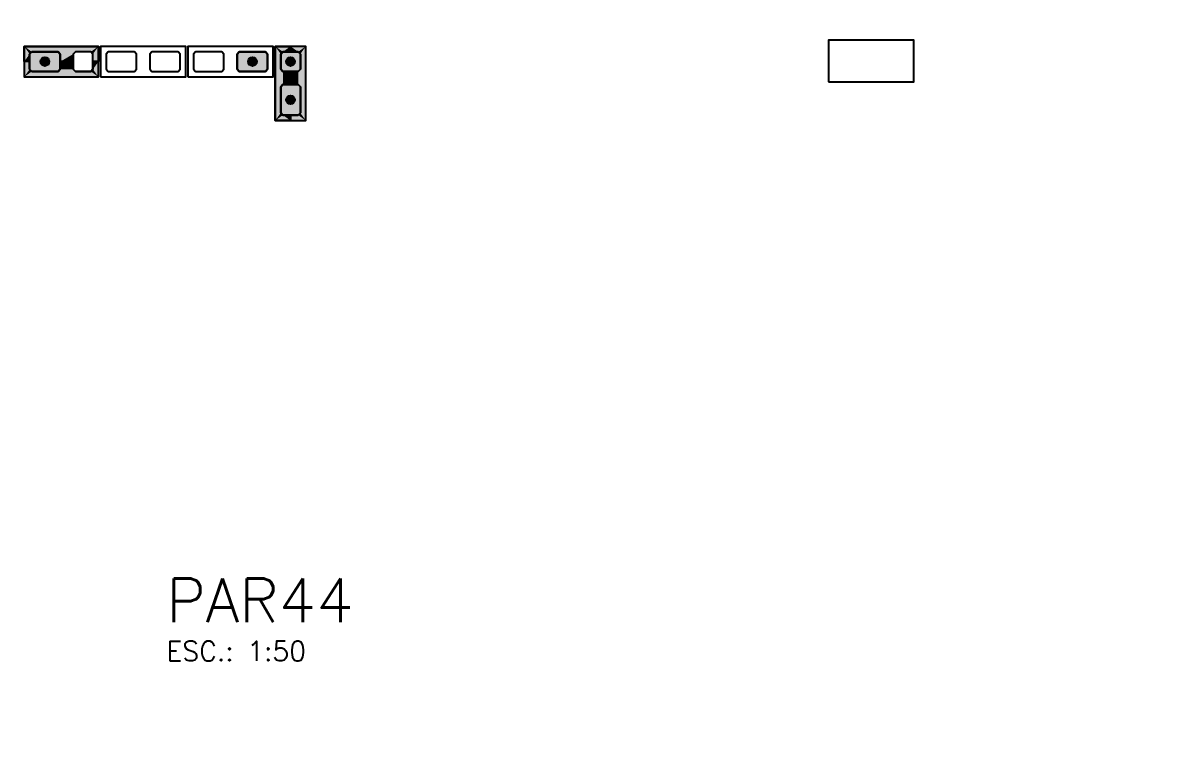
# Model space of a CAD drawing. Extents: x -1.9 to 86, y -1.6 to 60.9.
# Drawn here: x 26.21 to 36.79, y 23.42 to 30.02 of the extents above; entities that cross this region are included whole.
import ezdxf

# ---------------------------------------------------------------- set-up
doc = ezdxf.new("R2010")
doc.units = 0
doc.header["$MEASUREMENT"] = 0
for name, color, linetype in [('PENA_01', 1, 'CONTINUOUS'), ('PENA_02', 2, 'CONTINUOUS'), ('PENA_03', 3, 'CONTINUOUS'), ('PENA_06', 6, 'CONTINUOUS'), ('PENA_11', 252, 'CONTINUOUS'), ('PENA_21', 100, 'CONTINUOUS')]:
    doc.layers.add(name, color=color, linetype=linetype)
doc.styles.get("Standard").update_dxf_attribs({"font": 'ROMANS.SHX'})

msp = doc.modelspace()

# ---------------------------------------------------------------- linework, layer by layer
at = {"layer": 'PENA_01', "linetype": 'Continuous'}
for points in [[(26.530169, 29.754476), (26.290169, 29.754476), (26.270169, 29.734476), (26.270169, 29.594476), (26.290169, 29.574476), (26.530169, 29.574476), (26.550169, 29.594476), (26.550169, 29.734476), (26.530169, 29.754476)], [(26.830169, 29.754476), (26.690169, 29.754476), (26.670169, 29.734476), (26.670169, 29.594476), (26.690169, 29.574476), (26.830169, 29.574476), (26.850169, 29.594476), (26.850169, 29.734476), (26.830169, 29.754476)], [(26.970169, 29.594476), (26.990169, 29.574476), (27.230169, 29.574476), (27.250169, 29.594476), (27.250169, 29.734476), (27.230169, 29.754476), (26.990169, 29.754476), (26.970169, 29.734476), (26.970169, 29.594476)], [(27.370169, 29.594476), (27.390169, 29.574476), (27.630169, 29.574476), (27.650169, 29.594476), (27.650169, 29.734476), (27.630169, 29.754476), (27.390169, 29.754476), (27.370169, 29.734476), (27.370169, 29.594476)], [(27.770169, 29.594476), (27.790169, 29.574476), (28.030169, 29.574476), (28.050169, 29.594476), (28.050169, 29.734476), (28.030169, 29.754476), (27.790169, 29.754476), (27.770169, 29.734476), (27.770169, 29.594476)], [(28.170169, 29.594476), (28.190169, 29.574476), (28.430169, 29.574476), (28.450169, 29.594476), (28.450169, 29.734476), (28.430169, 29.754476), (28.190169, 29.754476), (28.170169, 29.734476), (28.170169, 29.594476)], [(28.569646, 29.734476), (28.569646, 29.594476), (28.589646, 29.574476), (28.729646, 29.574476), (28.749646, 29.594476), (28.749646, 29.734476), (28.729646, 29.754476), (28.589646, 29.754476), (28.569646, 29.734476)], [(28.569646, 29.434476), (28.569646, 29.194476), (28.589646, 29.174476), (28.729646, 29.174476), (28.749646, 29.194476), (28.749646, 29.434476), (28.729646, 29.454476), (28.589646, 29.454476), (28.569646, 29.434476)]]:
    msp.add_lwpolyline(points, dxfattribs=at)
at = {"layer": 'PENA_02', "linetype": 'Continuous'}
for points in [[(33.587319, 29.479976), (34.367319, 29.479976), (34.367319, 29.859976), (33.587319, 29.859976), (33.587319, 29.479976)], [(26.900169, 29.804476), (26.220169, 29.804476), (26.220169, 29.524476), (26.900169, 29.524476), (26.900169, 29.804476)], [(26.920169, 29.524476), (27.700169, 29.524476), (27.700169, 29.804476), (26.920169, 29.804476), (26.920169, 29.524476)], [(27.720169, 29.524476), (28.500169, 29.524476), (28.500169, 29.804476), (27.720169, 29.804476), (27.720169, 29.524476)], [(28.519646, 29.804476), (28.519646, 29.124476), (28.799646, 29.124476), (28.799646, 29.804476), (28.519646, 29.804476)]]:
    msp.add_lwpolyline(points, dxfattribs=at)
at = {"layer": 'PENA_03', "linetype": 'Continuous'}
for points in [[(26.550169, 29.594476), (26.530169, 29.574476), (26.290169, 29.574476), (26.270169, 29.594476), (26.270169, 29.734476), (26.290169, 29.754476), (26.530169, 29.754476), (26.550169, 29.734476), (26.550169, 29.594476)], [(28.450169, 29.594476), (28.430169, 29.574476), (28.190169, 29.574476), (28.170169, 29.594476), (28.170169, 29.734476), (28.190169, 29.754476), (28.430169, 29.754476), (28.450169, 29.734476), (28.450169, 29.594476)], [(28.749646, 29.594476), (28.729646, 29.574476), (28.589646, 29.574476), (28.569646, 29.594476), (28.569646, 29.734476), (28.589646, 29.754476), (28.729646, 29.754476), (28.749646, 29.734476), (28.749646, 29.594476)], [(28.589646, 29.174476), (28.569646, 29.194476), (28.569646, 29.434476), (28.589646, 29.454476), (28.729646, 29.454476), (28.749646, 29.434476), (28.749646, 29.194476), (28.729646, 29.174476), (28.589646, 29.174476)]]:
    msp.add_lwpolyline(points, dxfattribs=at)
for centre in [(26.410169, 29.664476), (28.310169, 29.664476), (28.659646, 29.664476), (28.659646, 29.314476)]:
    msp.add_circle(centre, 0.04, dxfattribs=at)
for points in [[(26.450169, 29.664476), (26.390169, 29.699117), (26.372581, 29.678157)], [(26.450169, 29.664476), (26.372581, 29.678157), (26.372581, 29.650796)], [(26.450169, 29.664476), (26.372581, 29.650796), (26.390169, 29.629835)], [(26.450169, 29.664476), (26.417115, 29.703869), (26.390169, 29.699117)], [(26.450169, 29.664476), (26.390169, 29.629835), (26.417115, 29.625084)], [(26.450169, 29.664476), (26.440811, 29.690188), (26.417115, 29.703869)], [(26.450169, 29.664476), (26.417115, 29.625084), (26.440811, 29.638765)], [(26.450169, 29.664476), (26.440811, 29.638765), (26.450169, 29.664476)], [(28.350169, 29.664476), (28.290169, 29.699117), (28.272581, 29.678157)], [(28.350169, 29.664476), (28.272581, 29.678157), (28.272581, 29.650796)], [(28.350169, 29.664476), (28.272581, 29.650796), (28.290169, 29.629835)], [(28.350169, 29.664476), (28.317115, 29.703869), (28.290169, 29.699117)], [(28.350169, 29.664476), (28.290169, 29.629835), (28.317115, 29.625084)], [(28.350169, 29.664476), (28.340811, 29.690188), (28.317115, 29.703869)], [(28.350169, 29.664476), (28.317115, 29.625084), (28.340811, 29.638765)], [(28.350169, 29.664476), (28.340811, 29.638765), (28.350169, 29.664476)], [(28.699646, 29.664476), (28.639646, 29.699117), (28.622058, 29.678157)], [(28.699646, 29.664476), (28.622058, 29.678157), (28.622058, 29.650796)], [(28.699646, 29.664476), (28.622058, 29.650796), (28.639646, 29.629835)], [(28.699646, 29.664476), (28.666592, 29.703869), (28.639646, 29.699117)], [(28.699646, 29.664476), (28.639646, 29.629835), (28.666592, 29.625084)], [(28.699646, 29.664476), (28.690288, 29.690188), (28.666592, 29.703869)], [(28.699646, 29.664476), (28.666592, 29.625084), (28.690288, 29.638765)], [(28.699646, 29.664476), (28.690288, 29.638765), (28.699646, 29.664476)], [(28.699646, 29.314476), (28.639646, 29.349117), (28.622058, 29.328157)], [(28.699646, 29.314476), (28.622058, 29.328157), (28.622058, 29.300796)], [(28.699646, 29.314476), (28.622058, 29.300796), (28.639646, 29.279835)], [(28.699646, 29.314476), (28.666592, 29.353869), (28.639646, 29.349117)], [(28.699646, 29.314476), (28.639646, 29.279835), (28.666592, 29.275084)], [(28.699646, 29.314476), (28.690288, 29.340188), (28.666592, 29.353869)], [(28.699646, 29.314476), (28.666592, 29.275084), (28.690288, 29.288765)], [(28.699646, 29.314476), (28.690288, 29.288765), (28.699646, 29.314476)]]:
    msp.add_solid(points, dxfattribs=at)
at = {"layer": 'PENA_11', "linetype": 'Continuous'}
for points in [[(26.550169, 29.594476), (26.270169, 29.734476), (26.290169, 29.754476)], [(26.550169, 29.594476), (26.270169, 29.594476), (26.270169, 29.734476)], [(26.550169, 29.594476), (26.290169, 29.754476), (26.530169, 29.754476)], [(26.550169, 29.594476), (26.530169, 29.754476), (26.550169, 29.734476)], [(26.550169, 29.594476), (26.550169, 29.734476), (26.550169, 29.594476)], [(28.450169, 29.594476), (28.170169, 29.734476), (28.190169, 29.754476)], [(28.450169, 29.594476), (28.170169, 29.594476), (28.170169, 29.734476)], [(28.450169, 29.594476), (28.190169, 29.754476), (28.430169, 29.754476)], [(28.450169, 29.594476), (28.430169, 29.754476), (28.450169, 29.734476)], [(28.450169, 29.594476), (28.450169, 29.734476), (28.450169, 29.594476)], [(28.749646, 29.594476), (28.569646, 29.734476), (28.589646, 29.754476)], [(28.749646, 29.594476), (28.569646, 29.594476), (28.569646, 29.734476)], [(28.749646, 29.594476), (28.589646, 29.754476), (28.729646, 29.754476)], [(28.749646, 29.594476), (28.729646, 29.754476), (28.749646, 29.734476)], [(28.749646, 29.594476), (28.749646, 29.734476), (28.749646, 29.594476)], [(26.550169, 29.594476), (26.290169, 29.574476), (26.270169, 29.594476)], [(26.550169, 29.594476), (26.530169, 29.574476), (26.290169, 29.574476)], [(28.450169, 29.594476), (28.190169, 29.574476), (28.170169, 29.594476)], [(28.450169, 29.594476), (28.430169, 29.574476), (28.190169, 29.574476)], [(28.749646, 29.594476), (28.589646, 29.574476), (28.569646, 29.594476)], [(28.749646, 29.594476), (28.729646, 29.574476), (28.589646, 29.574476)], [(28.589646, 29.174476), (28.569646, 29.434476), (28.589646, 29.454476)], [(28.589646, 29.174476), (28.569646, 29.194476), (28.569646, 29.434476)], [(28.589646, 29.174476), (28.589646, 29.454476), (28.729646, 29.454476)], [(28.589646, 29.174476), (28.729646, 29.454476), (28.749646, 29.434476)], [(28.589646, 29.174476), (28.749646, 29.434476), (28.749646, 29.194476)], [(28.589646, 29.174476), (28.749646, 29.194476), (28.729646, 29.174476)], [(28.589646, 29.174476), (28.729646, 29.174476), (28.589646, 29.174476)]]:
    msp.add_solid(points, dxfattribs=at)
at = {"layer": 'PENA_21', "linetype": 'Continuous'}
for points in [[(26.900169, 29.664476), (26.850169, 29.664476), (26.850169, 29.734476), (26.830169, 29.754476), (26.690169, 29.754476), (26.670169, 29.734476), (26.670169, 29.664476), (26.550169, 29.664476), (26.550169, 29.734476), (26.530169, 29.754476), (26.290169, 29.754476), (26.270169, 29.734476), (26.270169, 29.664476), (26.220169, 29.664476), (26.220169, 29.804476), (26.900169, 29.804476), (26.900169, 29.664476)], [(28.659646, 29.804476), (28.659646, 29.754476), (28.589646, 29.754476), (28.569646, 29.734476), (28.569646, 29.594476), (28.589646, 29.574476), (28.659646, 29.574476), (28.659646, 29.454476), (28.589646, 29.454476), (28.569646, 29.434476), (28.569646, 29.194476), (28.589646, 29.174476), (28.659646, 29.174476), (28.659646, 29.124476), (28.519646, 29.124476), (28.519646, 29.804476), (28.659646, 29.804476)], [(28.659646, 29.804476), (28.659646, 29.754476), (28.729646, 29.754476), (28.749646, 29.734476), (28.749646, 29.594476), (28.729646, 29.574476), (28.659646, 29.574476), (28.659646, 29.454476), (28.729646, 29.454476), (28.749646, 29.434476), (28.749646, 29.194476), (28.729646, 29.174476), (28.659646, 29.174476), (28.659646, 29.124476), (28.799646, 29.124476), (28.799646, 29.804476), (28.659646, 29.804476)], [(26.900169, 29.664476), (26.850169, 29.664476), (26.850169, 29.594476), (26.830169, 29.574476), (26.690169, 29.574476), (26.670169, 29.594476), (26.670169, 29.664476), (26.550169, 29.664476), (26.550169, 29.594476), (26.530169, 29.574476), (26.290169, 29.574476), (26.270169, 29.594476), (26.270169, 29.664476), (26.220169, 29.664476), (26.220169, 29.524476), (26.900169, 29.524476), (26.900169, 29.664476)]]:
    msp.add_lwpolyline(points, dxfattribs=at)
for points in [[(26.900169, 29.804476), (26.290169, 29.754476), (26.220169, 29.804476)], [(26.290169, 29.754476), (26.270169, 29.734476), (26.220169, 29.804476)], [(26.220169, 29.804476), (26.270169, 29.734476), (26.220169, 29.664476)], [(26.270169, 29.734476), (26.270169, 29.664476), (26.220169, 29.664476)], [(26.530169, 29.754476), (26.290169, 29.754476), (26.900169, 29.804476)], [(26.550169, 29.734476), (26.530169, 29.754476), (26.900169, 29.804476)], [(26.900169, 29.804476), (26.690169, 29.754476), (26.550169, 29.734476)], [(26.550169, 29.664476), (26.550169, 29.734476), (26.690169, 29.754476)], [(26.550169, 29.664476), (26.690169, 29.754476), (26.670169, 29.734476)], [(26.550169, 29.664476), (26.670169, 29.734476), (26.670169, 29.664476)], [(26.900169, 29.804476), (26.830169, 29.754476), (26.690169, 29.754476)], [(26.900169, 29.804476), (26.850169, 29.734476), (26.830169, 29.754476)], [(26.900169, 29.804476), (26.900169, 29.664476), (26.850169, 29.664476)], [(26.900169, 29.804476), (26.850169, 29.664476), (26.850169, 29.734476)], [(28.589646, 29.754476), (28.569646, 29.734476), (28.519646, 29.804476)], [(28.589646, 29.754476), (28.519646, 29.804476), (28.659646, 29.804476)], [(28.519646, 29.804476), (28.569646, 29.734476), (28.519646, 29.124476)], [(28.519646, 29.124476), (28.569646, 29.734476), (28.569646, 29.194476)], [(28.569646, 29.194476), (28.569646, 29.734476), (28.569646, 29.594476)], [(28.589646, 29.754476), (28.659646, 29.804476), (28.659646, 29.754476)], [(28.799646, 29.804476), (28.659646, 29.804476), (28.729646, 29.754476)], [(28.729646, 29.754476), (28.659646, 29.804476), (28.659646, 29.754476)], [(28.749646, 29.734476), (28.799646, 29.804476), (28.729646, 29.754476)], [(28.799646, 29.124476), (28.799646, 29.804476), (28.749646, 29.734476)], [(28.749646, 29.594476), (28.799646, 29.124476), (28.749646, 29.734476)], [(26.270169, 29.664476), (26.220169, 29.664476), (26.220169, 29.524476)], [(26.270169, 29.664476), (26.220169, 29.524476), (26.270169, 29.594476)], [(26.550169, 29.594476), (26.670169, 29.594476), (26.670169, 29.664476)], [(26.550169, 29.594476), (26.670169, 29.664476), (26.550169, 29.664476)], [(26.850169, 29.594476), (26.900169, 29.524476), (26.900169, 29.664476)], [(26.850169, 29.594476), (26.900169, 29.664476), (26.850169, 29.664476)], [(26.290169, 29.574476), (26.270169, 29.594476), (26.220169, 29.524476)], [(26.290169, 29.574476), (26.220169, 29.524476), (26.900169, 29.524476)], [(26.290169, 29.574476), (26.900169, 29.524476), (26.530169, 29.574476)], [(26.550169, 29.594476), (26.530169, 29.574476), (26.900169, 29.524476)], [(26.550169, 29.594476), (26.900169, 29.524476), (26.690169, 29.574476)], [(26.550169, 29.594476), (26.690169, 29.574476), (26.670169, 29.594476)], [(26.690169, 29.574476), (26.900169, 29.524476), (26.830169, 29.574476)], [(26.850169, 29.594476), (26.830169, 29.574476), (26.900169, 29.524476)], [(28.569646, 29.194476), (28.569646, 29.434476), (28.569646, 29.594476)], [(28.589646, 29.574476), (28.569646, 29.434476), (28.569646, 29.594476)], [(28.589646, 29.574476), (28.589646, 29.454476), (28.569646, 29.434476)], [(28.659646, 29.574476), (28.589646, 29.454476), (28.589646, 29.574476)], [(28.659646, 29.574476), (28.659646, 29.454476), (28.589646, 29.454476)], [(28.659646, 29.574476), (28.729646, 29.454476), (28.729646, 29.574476)], [(28.659646, 29.574476), (28.659646, 29.454476), (28.729646, 29.454476)], [(28.729646, 29.574476), (28.749646, 29.434476), (28.749646, 29.594476)], [(28.729646, 29.454476), (28.749646, 29.434476), (28.729646, 29.574476)], [(28.749646, 29.434476), (28.799646, 29.124476), (28.749646, 29.594476)], [(28.749646, 29.434476), (28.749646, 29.194476), (28.799646, 29.124476)], [(28.589646, 29.174476), (28.519646, 29.124476), (28.569646, 29.194476)], [(28.749646, 29.194476), (28.729646, 29.174476), (28.799646, 29.124476)], [(28.659646, 29.124476), (28.519646, 29.124476), (28.589646, 29.174476)], [(28.659646, 29.174476), (28.659646, 29.124476), (28.589646, 29.174476)], [(28.729646, 29.174476), (28.659646, 29.174476), (28.799646, 29.124476)], [(28.659646, 29.174476), (28.659646, 29.124476), (28.799646, 29.124476)]]:
    msp.add_solid(points, dxfattribs=at)

# ---------------------------------------------------------------- texts
at = {"layer": 'PENA_03', "linetype": 'Continuous'}
msp.add_text('ESC.: 1:50', height=0.18, dxfattribs=at).set_placement((27.522036, 24.170992))
at = {"layer": 'PENA_06', "linetype": 'Continuous'}
msp.add_text('PAR44', height=0.4, dxfattribs=at).set_placement((27.522036, 24.527216))

doc.saveas('drawing.dxf')
